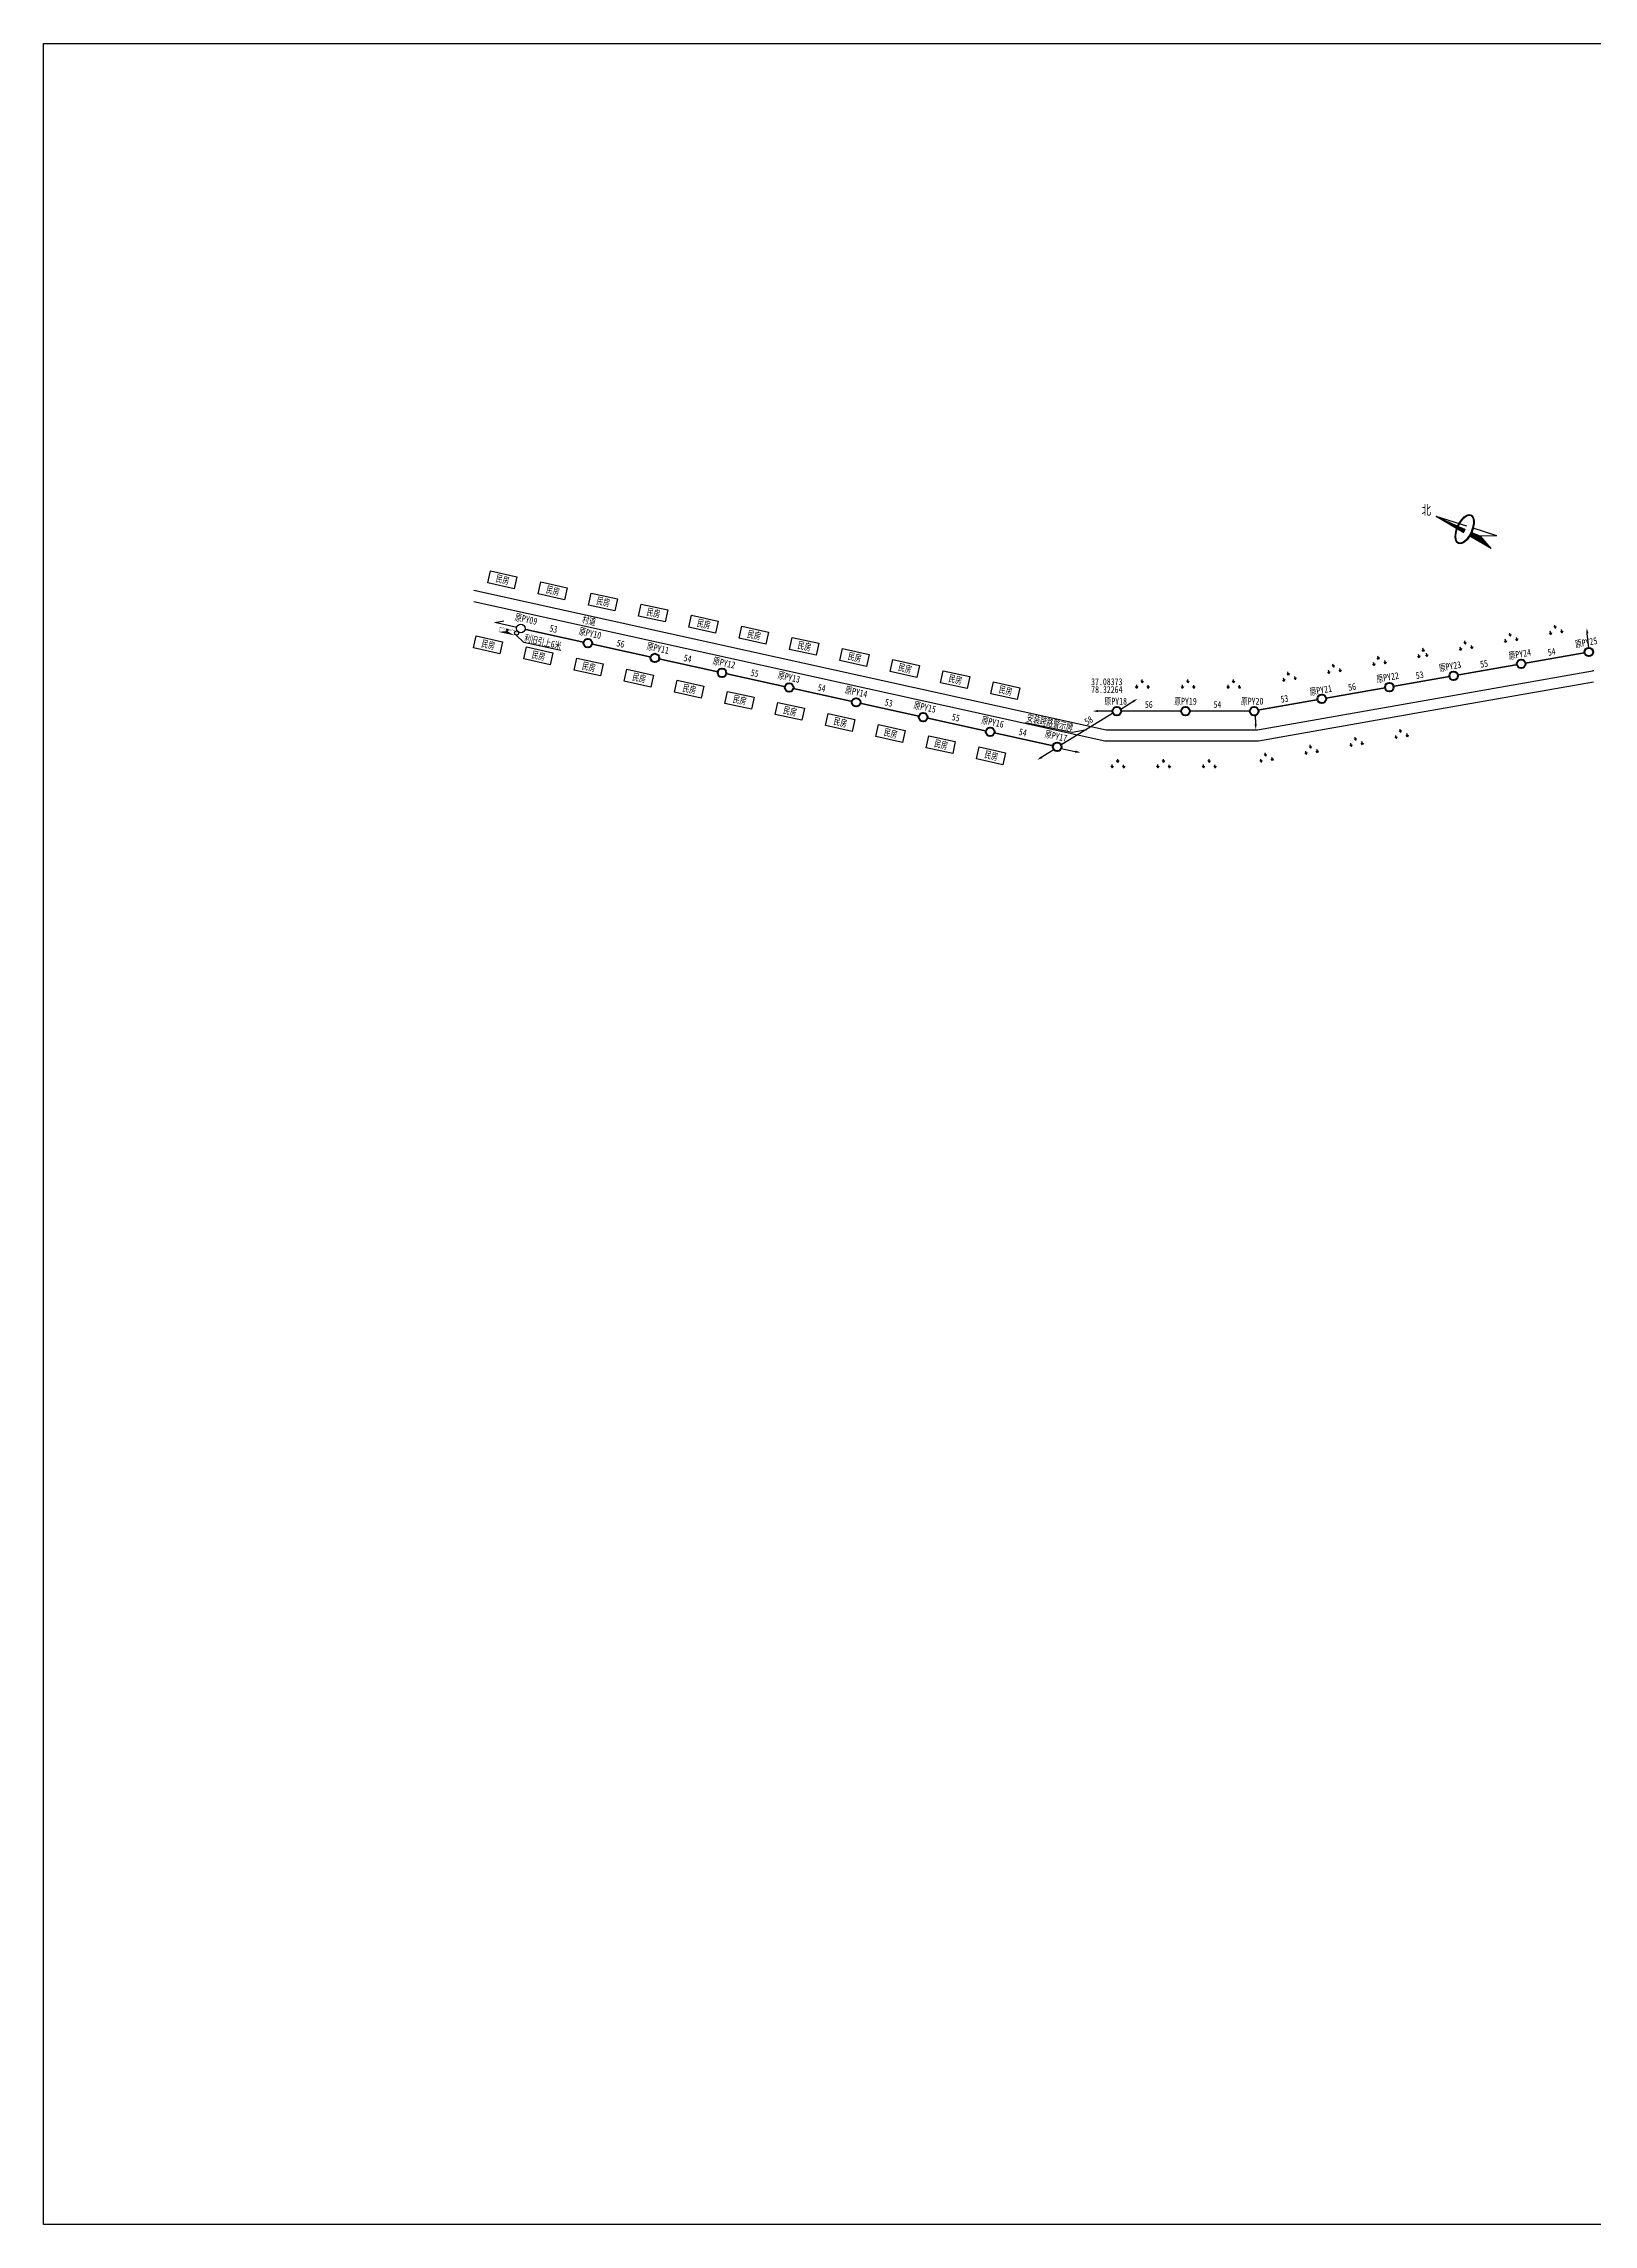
# Model space of a CAD drawing. Header units: millimetres. Extents: x 15213 to 16844, y 6052 to 6846.
# Drawn here: x 15213 to 15778, y 6052 to 6846 of the extents above; entities that cross this region are included whole.
import ezdxf
from ezdxf.enums import TextEntityAlignment as Align

# ---------------------------------------------------------------- set-up
doc = ezdxf.new("R2010")
doc.units = ezdxf.units.MM
doc.layers.add('$DXFH', color=7, linetype='Continuous')
doc.layers.add('bz2', color=6, linetype='Continuous')
doc.layers.add('图衔不得改动', color=7, linetype='Continuous', lineweight=60)
doc.styles.add('0.7宋体', font='', dxfattribs={"width": 0.7, "height": 2.5})
doc.styles.add('粗宋', font='', dxfattribs={"width": 0.75})
doc.styles.get('0.7宋体').set_extended_font_data('SimSun')
doc.styles.get('粗宋').set_extended_font_data('SimSun')

# ---------------------------------------------------------------- blocks, each defined once
blk = doc.blocks.new('$tl3')
at = {"lineweight": 30}
blk.add_hatch(color=256, dxfattribs=at).paths.add_polyline_path([(-4, -12.5), (0, 0), (-4, 12.5)])
at = {"lineweight": 30, "const_width": 0.3}
blk.add_lwpolyline([(-4, -12.5), (4, -12.5), (4, 12.5), (-4, 12.5)], close=True, dxfattribs=at)
for points in [[(4, 12.5), (-4, -12.5)], [(4, -12.5), (-4, 12.5)]]:
    blk.add_lwpolyline(points, dxfattribs=at)
blk = doc.blocks.new('A$C6BEA188B')
at = {"linetype": 'Continuous'}
for p, q in [((0, 10.24), (6.73, 7.08)), ((0, 10.24), (11.23, 9.01)), ((11.4, 9.95), (11.65, 9.69)), ((11.42, 10.03), (11.81, 10.42)), ((11.47, 10.23), (11.71, 9.98)), ((11.54, 10.51), (11.97, 10.94)), ((11.54, 10.51), (11.78, 10.27)), ((11.62, 10.79), (11.86, 10.55)), ((11.71, 11.05), (11.94, 10.82)), ((11.72, 11.04), (12.16, 11.48)), ((11.8, 11.32), (12.02, 11.09)), ((11.9, 11.57), (12.34, 12.01)), ((11.9, 11.57), (12.12, 11.35)), ((12, 11.82), (12.22, 11.6)), ((12.12, 12.06), (12.32, 11.85)), ((12.2, 12.23), (12.52, 12.54)), ((12.24, 12.29), (12.44, 12.09)), ((12.36, 12.52), (12.56, 12.32)), ((12.5, 12.73), (12.69, 12.54)), ((12.65, 12.94), (12.83, 12.75)), ((12.78, 12.81), (13.22, 13.25)), ((12.8, 13.14), (12.99, 12.95)), ((12.97, 13.33), (13.15, 13.15)), ((13.15, 13.5), (13.33, 13.32)), ((13.34, 13.67), (13.52, 13.49)), ((13.49, 13.51), (13.93, 13.96)), ((13.54, 13.81), (13.73, 13.63)), ((13.77, 13.94), (13.96, 13.75)), ((14.02, 14.04), (14.22, 13.84)), ((14.15, 13.82), (14.46, 14.13)), ((14.3, 14.12), (14.53, 13.89)), ((14.57, 13.89), (14.81, 14.13)), ((14.63, 14.14), (14.91, 13.86)), ((15.04, 14.09), (15.52, 13.6)), ((15.08, 14.04), (15.1, 14.07)), ((15.17, 13.78), (15.34, 13.96)), ((15.43, 13.69), (15.59, 13.85)), ((15.63, 13.53), (15.7, 13.6)), ((15.68, 13.8), (16.6, 12.88)), ((15.82, 13.37), (16, 13.55)), ((16, 13.2), (16.05, 13.25)), ((16.17, 13.01), (16.35, 13.19)), ((16.32, 12.81), (16.41, 12.89)), ((16.35, 12.77), (17.1, 12.02)), ((16.49, 12.63), (16.66, 12.79)), ((16.6, 12.38), (16.76, 12.54)), ((16.84, 11.92), (17.05, 12.13)), ((16.84, 11.93), (17.37, 11.4)), ((16.85, 12.28), (16.93, 12.36)), ((17.06, 11.42), (17.27, 11.64)), ((17.1, 11.32), (17.56, 10.86)), ((17.15, 11.17), (17.29, 11.3)), ((17.28, 10.79), (17.7, 10.36)), ((17.32, 10.63), (17.56, 10.86)), ((17.38, 11.04), (17.47, 11.13)), ((17.4, 10.35), (17.47, 10.42)), ((17.41, 10.3), (17.81, 9.9)), ((17.53, 9.78), (17.78, 10.03)), ((17.55, 10.15), (17.71, 10.31)), ((0, 3.82), (6.73, 7.08)), ((0, 3.82), (11.24, 5.09)), ((11.1, 7.08), (6.73, 7.08)), ((11.1, 7.42), (11.41, 7.11)), ((11.1, 7.23), (11.28, 7.41)), ((11.1, 7.07), (11.41, 6.75)), ((11.1, 6.71), (11.43, 6.38)), ((11.11, 7.6), (11.43, 7.92)), ((11.11, 7.76), (11.41, 7.46)), ((11.11, 6.34), (11.45, 6.01)), ((11.12, 6.2), (11.42, 6.5)), ((11.13, 8.09), (11.43, 7.8)), ((11.14, 5.96), (11.48, 5.62)), ((11.15, 5.87), (11.28, 6)), ((11.16, 8.42), (11.45, 8.13)), ((11.18, 5.57), (11.53, 5.22)), ((11.19, 8.74), (11.48, 8.46)), ((11.19, 8.03), (11.46, 8.3)), ((11.19, 6.62), (11.41, 6.84)), ((11.2, 8.75), (11.28, 8.83)), ((11.22, 5.23), (11.49, 5.51)), ((11.23, 5.17), (11.59, 4.8)), ((11.24, 9.05), (11.51, 8.77)), ((11.25, 9.16), (11.46, 9.36)), ((11.26, 4.92), (11.46, 5.12)), ((11.28, 9.35), (11.55, 9.09)), ((11.29, 4.75), (11.67, 4.37)), ((11.32, 9.58), (11.63, 9.89)), ((11.34, 9.65), (11.6, 9.39)), ((11.37, 8.56), (11.5, 8.7)), ((11.37, 7.15), (11.41, 7.19)), ((11.37, 5.74), (11.46, 5.83)), ((11.37, 4.33), (11.63, 4.58)), ((11.37, 4.31), (11.77, 3.92)), ((11.44, 4.04), (11.63, 4.23)), ((11.48, 3.86), (11.9, 3.43)), ((11.54, 9.09), (11.55, 9.1)), ((11.54, 4.85), (11.58, 4.88)), ((11.58, 3.48), (11.82, 3.72)), ((11.62, 3.37), (12.07, 2.91)), ((11.67, 3.21), (11.81, 3.35)), ((11.72, 3.97), (11.75, 4)), ((11.8, 2.83), (12.31, 2.31)), ((11.85, 2.68), (12.07, 2.91)), ((11.9, 3.08), (11.98, 3.17)), ((11.95, 2.43), (11.99, 2.46)), ((12.05, 2.23), (12.73, 1.54)), ((12.07, 2.2), (12.27, 2.4)), ((12.18, 1.95), (12.34, 2.11)), ((12.43, 1.85), (12.51, 1.92)), ((12.44, 1.5), (12.63, 1.7)), ((12.48, 1.44), (13.66, 0.26)), ((12.73, 1.09), (12.92, 1.28)), ((13.06, 0.72), (13.24, 0.9)), ((13.45, 0.39), (13.63, 0.57)), ((13.81, 0.46), (14.24, 0.04)), ((13.84, 0.43), (13.85, 0.44)), ((13.9, 0.14), (14.1, 0.33)), ((14.2, 0.08), (14.38, 0.27)), ((14.3, 8.68), (28.87, 7.08)), ((14.3, 8.42), (14.95, 7.77)), ((14.3, 8.07), (15.08, 7.28)), ((14.3, 7.71), (14.93, 7.08)), ((28.87, 7.08), (14.3, 7.08)), ((14.3, 5.44), (28.87, 7.08)), ((14.36, 0.27), (14.63, 0)), ((14.41, 8.66), (14.82, 8.25)), ((14.69, 7.33), (14.69, 7.33)), ((14.73, 0.26), (14.73, 0.26)), ((14.73, 0.26), (14.95, 0.03)), ((14.84, 0.02), (14.99, 0.17)), ((14.86, 8.56), (15.3, 8.12)), ((14.91, 8.17), (14.91, 8.17)), ((14.99, 8.08), (15.44, 7.64)), ((15.02, 0.31), (15.22, 0.11)), ((15.04, 7.68), (15.04, 7.68)), ((15.13, 7.59), (15.57, 7.15)), ((15.17, 7.19), (15.17, 7.19)), ((15.26, 8.52), (15.26, 8.52)), ((15.26, 7.11), (15.28, 7.08)), ((15.28, 0.41), (15.47, 0.22)), ((15.33, 0.16), (15.52, 0.34)), ((15.35, 8.43), (15.79, 7.99)), ((15.39, 8.03), (15.39, 8.03)), ((15.48, 7.94), (15.92, 7.5)), ((15.51, 0.53), (15.69, 0.35)), ((15.52, 7.55), (15.52, 7.55)), ((15.6, 8.53), (15.66, 8.48)), ((15.61, 7.46), (15.99, 7.08)), ((15.72, 0.68), (15.89, 0.5)), ((15.75, 8.39), (15.75, 8.39)), ((15.79, 0.61), (16.23, 1.05)), ((15.83, 8.3), (16.28, 7.86)), ((15.88, 7.9), (15.88, 7.9)), ((15.9, 0.84), (16.08, 0.66)), ((15.97, 7.81), (16.41, 7.37)), ((15.99, 8.49), (16.14, 8.34)), ((16.01, 7.41), (16.01, 7.41)), ((16.08, 1.02), (16.26, 0.84)), ((16.1, 7.33), (16.34, 7.08)), ((16.23, 8.25), (16.23, 8.25)), ((16.24, 1.22), (16.42, 1.03)), ((16.32, 8.17), (16.76, 7.72)), ((16.36, 7.77), (16.36, 7.77)), ((16.39, 8.45), (16.63, 8.21)), ((16.39, 1.42), (16.58, 1.23)), ((16.45, 7.68), (16.89, 7.24)), ((16.49, 1.32), (16.88, 1.7)), ((16.5, 7.28), (16.5, 7.28)), ((16.53, 1.63), (16.72, 1.44)), ((16.59, 7.19), (16.69, 7.08)), ((16.66, 1.86), (16.86, 1.66)), ((16.67, 1.85), (17.11, 2.29)), ((16.72, 8.12), (16.72, 8.12)), ((16.78, 2.09), (16.98, 1.89)), ((16.79, 8.4), (17.12, 8.08)), ((16.81, 8.03), (17.25, 7.59)), ((16.85, 7.64), (16.85, 7.64)), ((16.89, 2.33), (17.1, 2.12)), ((16.94, 7.55), (17.38, 7.11)), ((16.97, 2.5), (17.29, 2.82)), ((16.98, 7.15), (16.98, 7.15)), ((17, 2.58), (17.21, 2.36)), ((17.1, 2.83), (17.32, 2.61)), ((17.18, 3.07), (17.47, 3.35)), ((17.19, 8.36), (17.6, 7.94)), ((17.19, 3.09), (17.42, 2.87)), ((17.2, 7.99), (17.2, 7.99)), ((17.28, 3.36), (17.51, 3.13)), ((17.29, 7.9), (17.73, 7.46)), ((17.34, 7.5), (17.34, 7.5)), ((17.34, 3.58), (17.64, 3.88)), ((17.36, 3.63), (17.59, 3.4)), ((17.43, 7.41), (17.76, 7.08)), ((17.43, 3.92), (17.67, 3.67)), ((17.46, 4.05), (17.82, 4.41)), ((17.5, 4.2), (17.75, 3.95)), ((17.52, 9.84), (17.9, 9.46)), ((17.56, 4.5), (17.93, 4.87)), ((17.56, 4.5), (17.81, 4.24)), ((17.59, 9.48), (17.64, 9.54)), ((17.6, 9.4), (17.97, 9.04)), ((17.61, 4.8), (17.87, 4.53)), ((17.65, 8.25), (18.09, 7.81)), ((17.66, 8.98), (18.02, 8.63)), ((17.66, 5.1), (17.92, 4.83)), ((17.68, 8.87), (17.95, 9.14)), ((17.69, 7.86), (17.69, 7.86)), ((17.7, 5.42), (17.97, 5.14)), ((17.71, 8.58), (18.06, 8.24)), ((17.72, 8.55), (17.82, 8.65)), ((17.73, 9.27), (17.9, 9.44)), ((17.73, 5.73), (17.82, 5.82)), ((17.73, 5.74), (18.01, 5.45)), ((17.73, 5.03), (17.99, 5.29)), ((17.75, 8.19), (18.08, 7.86)), ((17.76, 6.12), (18, 6.35)), ((17.76, 6.06), (18.04, 5.77)), ((17.77, 7.89), (18.06, 8.19)), ((17.77, 7.82), (18.1, 7.49)), ((17.78, 7.56), (18, 7.77)), ((17.78, 7.77), (18.22, 7.33)), ((17.78, 6.49), (18.1, 6.81)), ((17.78, 6.4), (18.07, 6.1)), ((17.79, 7.45), (18.1, 7.13)), ((17.79, 7.21), (17.82, 7.24)), ((17.79, 7.09), (18.1, 6.78)), ((17.79, 6.74), (18.09, 6.44)), ((17.82, 7.37), (17.82, 7.37)), ((17.91, 8.39), (18.03, 8.51)), ((17.91, 7.28), (18.11, 7.08)), ((17.91, 6.97), (18.1, 7.17)), ((17.91, 5.56), (18.04, 5.69)), ((18.04, 8.21), (18.04, 8.21)), ((18.08, 7.5), (18.1, 7.52)), ((18.13, 8.12), (18.57, 7.68)), ((18.18, 7.72), (18.18, 7.72)), ((18.26, 7.64), (18.71, 7.19)), ((18.31, 7.24), (18.31, 7.24)), ((18.38, 8.23), (18.44, 8.17)), ((18.4, 7.15), (18.46, 7.08)), ((18.53, 8.08), (18.53, 8.08)), ((18.62, 7.99), (19.06, 7.55)), ((18.66, 7.59), (18.66, 7.59)), ((18.75, 7.5), (19.17, 7.08)), ((18.77, 8.19), (18.93, 8.03)), ((18.8, 7.11), (18.8, 7.11)), ((19.02, 7.94), (19.02, 7.94)), ((19.1, 7.86), (19.55, 7.41)), ((19.15, 7.46), (19.15, 7.46)), ((19.17, 8.14), (19.41, 7.9)), ((19.24, 7.37), (19.52, 7.08)), ((19.5, 7.81), (19.5, 7.81)), ((19.57, 8.1), (19.9, 7.77)), ((19.59, 7.72), (20.03, 7.28)), ((19.63, 7.33), (19.63, 7.33)), ((19.72, 7.24), (19.88, 7.08)), ((19.96, 8.06), (20.39, 7.64)), ((19.99, 7.68), (19.99, 7.68)), ((20.08, 7.59), (20.52, 7.15)), ((20.12, 7.19), (20.12, 7.19)), ((20.21, 7.11), (20.23, 7.08)), ((20.43, 7.94), (20.87, 7.5)), ((20.47, 7.55), (20.47, 7.55)), ((20.56, 7.46), (20.94, 7.08)), ((20.83, 7.9), (20.83, 7.9)), ((20.92, 7.81), (21.36, 7.37)), ((20.96, 7.41), (20.96, 7.41)), ((21.05, 7.33), (21.29, 7.08)), ((21.15, 7.93), (21.23, 7.86)), ((21.31, 7.77), (21.31, 7.77)), ((21.4, 7.68), (21.84, 7.24)), ((21.45, 7.28), (21.45, 7.28)), ((21.54, 7.19), (21.64, 7.08)), ((21.55, 7.88), (21.71, 7.72)), ((21.8, 7.64), (21.8, 7.64)), ((21.89, 7.55), (22.33, 7.11)), ((21.93, 7.15), (21.93, 7.15)), ((21.95, 7.84), (22.2, 7.59)), ((22.29, 7.5), (22.29, 7.5)), ((22.35, 7.8), (22.68, 7.46)), ((22.37, 7.41), (22.71, 7.08)), ((22.74, 7.75), (23.17, 7.33)), ((22.77, 7.37), (22.77, 7.37)), ((22.86, 7.28), (23.06, 7.08)), ((23.21, 7.64), (23.66, 7.19)), ((23.26, 7.24), (23.26, 7.24)), ((23.35, 7.15), (23.41, 7.08)), ((23.61, 7.59), (23.61, 7.59)), ((23.7, 7.5), (24.12, 7.08)), ((23.74, 7.11), (23.74, 7.11)), ((23.93, 7.62), (24.01, 7.55)), ((24.1, 7.46), (24.1, 7.46)), ((24.19, 7.37), (24.47, 7.08)), ((24.33, 7.58), (24.5, 7.41)), ((24.58, 7.33), (24.58, 7.33)), ((24.67, 7.24), (24.83, 7.08)), ((24.73, 7.54), (24.98, 7.28)), ((25.07, 7.19), (25.07, 7.19)), ((25.12, 7.49), (25.47, 7.15)), ((25.16, 7.11), (25.18, 7.08)), ((25.52, 7.45), (25.89, 7.08)), ((26, 7.33), (26.24, 7.08)), ((26.4, 7.28), (26.4, 7.28)), ((26.48, 7.19), (26.59, 7.08)), ((26.71, 7.32), (26.79, 7.24)), ((26.88, 7.15), (26.88, 7.15)), ((27.11, 7.28), (27.28, 7.11)), ((27.51, 7.23), (27.65, 7.08)), ((27.9, 7.19), (28.01, 7.08)), ((28.3, 7.15), (28.36, 7.08))]:
    blk.add_line(p, q, dxfattribs=at)
at = {"linetype": 'ByBlock'}
for p, q in [((0.04, 10.23), (0.06, 10.21)), ((0.43, 10.19), (0.63, 9.99)), ((0.83, 10.15), (1.12, 9.86)), ((1.23, 10.1), (1.61, 9.73)), ((1.65, 10.04), (2.09, 9.59)), ((2.05, 9.99), (2.05, 9.99)), ((2.42, 9.97), (2.45, 9.95)), ((2.82, 9.93), (2.93, 9.82)), ((0.72, 9.9), (0.72, 9.9)), ((1.21, 9.77), (1.21, 9.77)), ((1.3, 9.68), (1.39, 9.59)), ((1.69, 9.64), (1.69, 9.64)), ((1.78, 9.55), (2.06, 9.27)), ((2.14, 9.9), (2.58, 9.46)), ((2.18, 9.51), (2.18, 9.51)), ((2.27, 9.42), (2.71, 8.98)), ((2.53, 9.86), (2.53, 9.86)), ((2.62, 9.77), (3.06, 9.33)), ((2.67, 9.37), (2.67, 9.37)), ((2.75, 9.29), (3.2, 8.84)), ((3.02, 9.73), (3.02, 9.73)), ((3.11, 9.64), (3.55, 9.2)), ((3.15, 9.24), (3.15, 9.24)), ((3.21, 9.89), (3.42, 9.68)), ((3.24, 9.15), (3.68, 8.71)), ((3.28, 8.76), (3.28, 8.76)), ((3.37, 8.67), (3.39, 8.65)), ((3.51, 9.59), (3.51, 9.59)), ((3.59, 9.51), (4.04, 9.06)), ((3.61, 9.84), (3.9, 9.55)), ((3.64, 9.11), (3.64, 9.11)), ((3.73, 9.02), (4.17, 8.58)), ((3.77, 8.62), (3.77, 8.62)), ((3.86, 8.53), (4.06, 8.34)), ((3.99, 9.46), (3.99, 9.46)), ((4.01, 9.8), (4.39, 9.42)), ((4.08, 9.37), (4.52, 8.93)), ((4.12, 8.98), (4.12, 8.98)), ((4.21, 8.89), (4.65, 8.45)), ((4.26, 8.49), (4.26, 8.49)), ((4.35, 8.4), (4.72, 8.03)), ((4.43, 9.73), (4.88, 9.29)), ((4.48, 9.33), (4.48, 9.33)), ((4.57, 9.24), (5.01, 8.8)), ((4.61, 8.84), (4.61, 8.84)), ((4.7, 8.76), (5.14, 8.31)), ((4.74, 8.36), (4.74, 8.36)), ((4.83, 9.68), (4.83, 9.68)), ((4.83, 8.27), (5.27, 7.83)), ((4.92, 9.59), (5.36, 9.15)), ((4.96, 9.2), (4.96, 9.2)), ((5.05, 9.11), (5.49, 8.67)), ((5.1, 8.71), (5.1, 8.71)), ((5.19, 8.62), (5.63, 8.18)), ((5.2, 9.67), (5.23, 9.64)), ((5.23, 8.22), (5.23, 8.22)), ((5.32, 9.55), (5.32, 9.55)), ((5.32, 8.14), (5.76, 7.69)), ((5.36, 7.74), (5.36, 7.74)), ((5.41, 9.46), (5.85, 9.02)), ((5.45, 9.06), (5.45, 9.06)), ((5.54, 8.98), (5.98, 8.53)), ((5.58, 8.58), (5.58, 8.58)), ((5.59, 9.63), (5.72, 9.51)), ((5.67, 8.49), (6.11, 8.05)), ((5.72, 8.09), (5.72, 8.09)), ((5.8, 9.42), (5.8, 9.42)), ((5.8, 8), (6.25, 7.56)), ((5.85, 7.61), (5.85, 7.61)), ((5.89, 9.33), (6.33, 8.89)), ((5.94, 8.93), (5.94, 8.93)), ((5.94, 7.52), (6.05, 7.4)), ((5.99, 9.58), (6.2, 9.37)), ((6.02, 8.84), (6.47, 8.4)), ((6.07, 8.45), (6.07, 8.45)), ((6.16, 8.36), (6.6, 7.92)), ((6.2, 7.96), (6.2, 7.96)), ((6.29, 9.29), (6.29, 9.29)), ((6.29, 7.87), (6.73, 7.43)), ((6.33, 7.47), (6.33, 7.47)), ((6.38, 9.2), (6.82, 8.76)), ((6.39, 9.54), (6.69, 9.24)), ((6.42, 8.8), (6.42, 8.8)), ((6.42, 7.39), (6.72, 7.09)), ((6.51, 8.71), (6.95, 8.27)), ((6.56, 8.31), (6.56, 8.31)), ((6.64, 8.22), (7.09, 7.78)), ((6.69, 7.83), (6.69, 7.83)), ((6.78, 9.15), (6.78, 9.15)), ((6.78, 7.74), (7.22, 7.3)), ((6.79, 9.5), (7.17, 9.11)), ((6.82, 7.34), (6.82, 7.34)), ((6.86, 9.06), (7.31, 8.62)), ((6.91, 8.67), (6.91, 8.67)), ((6.91, 7.25), (7.08, 7.08)), ((7, 8.58), (7.44, 8.14)), ((7.04, 8.18), (7.04, 8.18)), ((7.13, 8.09), (7.57, 7.65)), ((7.17, 7.69), (7.17, 7.69)), ((7.22, 9.42), (7.66, 8.98)), ((7.26, 9.02), (7.26, 9.02)), ((7.26, 7.61), (7.7, 7.16)), ((7.31, 7.21), (7.31, 7.21)), ((7.35, 8.93), (7.79, 8.49)), ((7.39, 8.53), (7.39, 8.53)), ((7.39, 7.12), (7.43, 7.08)), ((7.48, 8.45), (7.93, 8)), ((7.53, 8.05), (7.53, 8.05)), ((7.62, 9.37), (7.62, 9.37)), ((7.62, 7.96), (8.06, 7.52)), ((7.66, 7.56), (7.66, 7.56)), ((7.7, 9.29), (8.15, 8.84)), ((7.75, 8.89), (7.75, 8.89)), ((7.75, 7.47), (8.14, 7.08)), ((7.84, 8.8), (8.28, 8.36)), ((7.88, 8.4), (7.88, 8.4)), ((7.97, 8.31), (8.41, 7.87)), ((7.98, 9.37), (8.01, 9.33)), ((8.01, 7.92), (8.01, 7.92)), ((8.1, 9.24), (8.1, 9.24)), ((8.1, 7.83), (8.54, 7.39)), ((8.15, 7.43), (8.15, 7.43)), ((8.19, 9.15), (8.63, 8.71)), ((8.23, 8.76), (8.23, 8.76)), ((8.23, 7.34), (8.49, 7.08)), ((8.32, 8.67), (8.76, 8.22)), ((8.37, 9.32), (8.5, 9.2)), ((8.37, 8.27), (8.37, 8.27)), ((8.46, 8.18), (8.9, 7.74)), ((8.5, 7.78), (8.5, 7.78)), ((8.59, 9.11), (8.59, 9.11)), ((8.59, 7.69), (9.03, 7.25)), ((8.63, 7.3), (8.63, 7.3)), ((8.68, 9.02), (9.12, 8.58)), ((8.72, 8.62), (8.72, 8.62)), ((8.72, 7.21), (8.84, 7.08)), ((8.77, 9.28), (8.99, 9.06)), ((8.81, 8.53), (9.25, 8.09)), ((8.85, 8.14), (8.85, 8.14)), ((8.94, 8.05), (9.38, 7.61)), ((8.99, 7.65), (8.99, 7.65)), ((9.07, 8.98), (9.07, 8.98)), ((9.07, 7.56), (9.52, 7.12)), ((9.12, 7.16), (9.12, 7.16)), ((9.16, 8.89), (9.6, 8.45)), ((9.17, 9.24), (9.47, 8.93)), ((9.21, 8.49), (9.21, 8.49)), ((9.3, 8.4), (9.74, 7.96)), ((9.34, 8), (9.34, 8)), ((9.43, 7.92), (9.87, 7.47)), ((9.47, 7.52), (9.47, 7.52)), ((9.56, 9.19), (9.96, 8.8)), ((9.56, 8.84), (9.56, 8.84)), ((9.56, 7.43), (9.91, 7.08)), ((9.65, 8.76), (10.09, 8.31)), ((9.69, 8.36), (9.69, 8.36)), ((9.78, 8.27), (10.22, 7.83)), ((9.83, 7.87), (9.83, 7.87)), ((9.91, 7.78), (10.36, 7.34)), ((9.96, 7.39), (9.96, 7.39)), ((10, 9.11), (10.44, 8.67)), ((10.05, 8.71), (10.05, 8.71)), ((10.05, 7.3), (10.26, 7.08)), ((10.13, 8.62), (10.58, 8.18)), ((10.18, 8.22), (10.18, 8.22)), ((10.27, 8.14), (10.71, 7.69)), ((10.31, 7.74), (10.31, 7.74)), ((10.4, 9.06), (10.4, 9.06)), ((10.4, 7.65), (10.84, 7.21)), ((10.44, 7.25), (10.44, 7.25)), ((10.49, 8.98), (10.93, 8.53)), ((10.53, 8.58), (10.53, 8.58)), ((10.53, 7.16), (10.61, 7.08)), ((10.62, 8.49), (11.06, 8.05)), ((10.67, 8.09), (10.67, 8.09)), ((10.75, 9.06), (10.8, 9.02)), ((10.75, 8), (11.1, 7.65)), ((10.8, 7.61), (10.8, 7.61)), ((10.89, 8.93), (10.89, 8.93)), ((10.89, 7.52), (11.09, 7.31)), ((10.93, 7.12), (10.93, 7.12)), ((10.97, 8.84), (11.18, 8.64)), ((11.02, 8.45), (11.02, 8.45)), ((11.11, 8.36), (11.15, 8.32)), ((11.15, 9.02), (11.22, 8.95)), ((14.36, 7.32), (14.56, 7.12))]:
    blk.add_line(p, q, dxfattribs=at)
at = {"linetype": 'Continuous'}
for major_axis, ratio in [((0, 7.07), 0.495575), ((0, 6.82), 0.46789)]:
    blk.add_ellipse((14.6, 7.07), major_axis=major_axis, ratio=ratio, dxfattribs=at)

msp = doc.modelspace()

# ---------------------------------------------------------------- linework, layer by layer
at = {"layer": '$DXFH', "linetype": 'Continuous'}
for p, q in [((15731.1, 6627.28), (15730.84, 6628.48)), ((15731.14, 6627.32), (15731.39, 6628.06)), ((15745.87, 6627.93), (15745.33, 6628.52)), ((15745.92, 6627.9), (15745.61, 6629.09)), ((15745.91, 6627.97), (15746.17, 6628.67)), ((15747.48, 6630.19), (15746.94, 6630.79)), ((15747.48, 6630.16), (15747.23, 6631.36)), ((15747.53, 6630.2), (15747.78, 6630.94)), ((15749.94, 6628.55), (15749.45, 6629.15)), ((15750, 6628.52), (15749.69, 6629.71)), ((15749.98, 6628.59), (15750.29, 6629.3)), ((15762.26, 6630.8), (15761.72, 6631.4)), ((15762.31, 6630.78), (15762, 6631.97)), ((15762.29, 6630.85), (15762.56, 6631.55)), ((15763.87, 6633.07), (15763.33, 6633.67)), ((15763.87, 6633.03), (15763.61, 6634.24)), ((15763.91, 6633.08), (15764.17, 6633.81)), ((15766.33, 6631.42), (15765.84, 6632.03)), ((15766.39, 6631.4), (15766.08, 6632.59)), ((15766.37, 6631.47), (15766.68, 6632.18)), ((15683.13, 6618.86), (15682.87, 6620.06)), ((15697.9, 6619.51), (15697.36, 6620.11)), ((15697.95, 6619.48), (15697.65, 6620.68)), ((15697.94, 6619.55), (15698.2, 6620.25)), ((15699.51, 6621.77), (15698.97, 6622.37)), ((15699.52, 6621.74), (15699.26, 6622.94)), ((15699.56, 6621.78), (15699.82, 6622.52)), ((15701.98, 6620.13), (15701.48, 6620.73)), ((15702.03, 6620.1), (15701.72, 6621.3)), ((15702.02, 6620.17), (15702.33, 6620.88)), ((15714.29, 6622.38), (15713.75, 6622.98)), ((15714.34, 6622.36), (15714.04, 6623.55)), ((15714.33, 6622.43), (15714.59, 6623.13)), ((15715.9, 6624.65), (15715.36, 6625.25)), ((15715.91, 6624.62), (15715.65, 6625.82)), ((15715.95, 6624.66), (15716.21, 6625.4)), ((15717.17, 6622.79), (15716.67, 6623.4)), ((15717.22, 6622.77), (15716.91, 6623.96)), ((15717.21, 6622.84), (15717.52, 6623.55)), ((15729.48, 6625.05), (15728.94, 6625.65)), ((15729.53, 6625.03), (15729.22, 6626.22)), ((15729.52, 6625.09), (15729.78, 6625.8)), ((15731.09, 6627.31), (15730.55, 6627.91)), ((15733.55, 6625.67), (15733.06, 6626.28)), ((15733.61, 6625.65), (15733.3, 6626.84)), ((15733.6, 6625.71), (15733.91, 6626.42)), ((15611.5, 6611.22), (15611.41, 6612.45)), ((15613.44, 6613.21), (15613.01, 6613.89)), ((15613.44, 6613.18), (15613.39, 6614.4)), ((15613.48, 6613.21), (15613.86, 6613.89)), ((15615.63, 6611.13), (15615.53, 6612.36)), ((15628.14, 6611.22), (15628.05, 6612.45)), ((15630.08, 6613.21), (15629.65, 6613.89)), ((15630.08, 6613.18), (15630.03, 6614.4)), ((15630.12, 6613.21), (15630.5, 6613.89)), ((15632.27, 6611.13), (15632.17, 6612.36)), ((15644.78, 6611.22), (15644.69, 6612.45)), ((15646.72, 6613.21), (15646.29, 6613.89)), ((15646.71, 6613.18), (15646.67, 6614.4)), ((15646.76, 6613.21), (15647.14, 6613.89)), ((15648.91, 6611.13), (15648.81, 6612.36)), ((15665.12, 6613.76), (15664.58, 6614.35)), ((15665.17, 6613.73), (15664.87, 6614.92)), ((15665.16, 6613.8), (15665.43, 6614.5)), ((15666.74, 6616.02), (15666.2, 6616.62)), ((15666.74, 6615.99), (15666.48, 6617.19)), ((15666.78, 6616.03), (15667.04, 6616.77)), ((15669.2, 6614.38), (15668.71, 6614.98)), ((15669.25, 6614.35), (15668.95, 6615.54)), ((15669.24, 6614.42), (15669.55, 6615.13)), ((15681.51, 6616.63), (15680.97, 6617.23)), ((15681.56, 6616.61), (15681.26, 6617.8)), ((15681.55, 6616.67), (15681.81, 6617.38)), ((15683.13, 6618.9), (15682.59, 6619.49)), ((15683.17, 6618.9), (15683.43, 6619.64)), ((15685.59, 6617.25), (15685.1, 6617.86)), ((15685.64, 6617.23), (15685.34, 6618.42)), ((15685.63, 6617.29), (15685.94, 6618.01)), ((15611.46, 6611.26), (15611.03, 6611.94)), ((15611.5, 6611.29), (15611.88, 6611.94)), ((15615.58, 6611.16), (15615.2, 6611.85)), ((15615.63, 6611.2), (15616.06, 6611.85)), ((15628.1, 6611.26), (15627.67, 6611.94)), ((15628.14, 6611.29), (15628.52, 6611.94)), ((15632.22, 6611.16), (15631.84, 6611.85)), ((15632.27, 6611.2), (15632.69, 6611.85)), ((15644.74, 6611.26), (15644.31, 6611.94)), ((15644.78, 6611.29), (15645.16, 6611.94)), ((15648.86, 6611.16), (15648.48, 6611.85)), ((15648.91, 6611.2), (15649.33, 6611.85)), ((15707.59, 6595.16), (15707.33, 6596.36)), ((15673.24, 6587.16), (15672.94, 6588.35)), ((15674.81, 6589.44), (15674.27, 6590.04)), ((15674.81, 6589.41), (15674.55, 6590.61)), ((15674.85, 6589.45), (15675.11, 6590.19)), ((15677.27, 6587.8), (15676.78, 6588.41)), ((15677.32, 6587.78), (15677.02, 6588.97)), ((15677.31, 6587.84), (15677.62, 6588.55)), ((15689.58, 6590.06), (15689.04, 6590.65)), ((15689.63, 6590.03), (15689.33, 6591.22)), ((15689.62, 6590.1), (15689.88, 6590.8)), ((15691.2, 6592.32), (15690.66, 6592.92)), ((15691.2, 6592.29), (15690.94, 6593.49)), ((15691.24, 6592.33), (15691.5, 6593.07)), ((15693.66, 6590.68), (15693.17, 6591.28)), ((15693.71, 6590.65), (15693.41, 6591.84)), ((15693.7, 6590.72), (15694.01, 6591.43)), ((15705.97, 6592.93), (15705.43, 6593.53)), ((15706.02, 6592.91), (15705.72, 6594.1)), ((15706.01, 6592.97), (15706.27, 6593.68)), ((15707.58, 6595.2), (15707.04, 6595.79)), ((15707.63, 6595.21), (15707.89, 6595.94)), ((15710.05, 6593.55), (15709.55, 6594.16)), ((15710.1, 6593.53), (15709.79, 6594.72)), ((15710.09, 6593.6), (15710.4, 6594.31)), ((15602.56, 6582.3), (15602.13, 6582.98)), ((15602.6, 6582.27), (15602.51, 6583.5)), ((15602.6, 6582.34), (15602.98, 6582.99)), ((15604.54, 6584.25), (15604.11, 6584.94)), ((15604.54, 6584.22), (15604.49, 6585.45)), ((15604.58, 6584.26), (15604.97, 6584.94)), ((15606.68, 6582.21), (15606.3, 6582.89)), ((15606.73, 6582.18), (15606.63, 6583.4)), ((15606.73, 6582.24), (15607.16, 6582.89)), ((15619.2, 6582.3), (15618.77, 6582.98)), ((15619.24, 6582.27), (15619.15, 6583.5)), ((15619.24, 6582.34), (15619.62, 6582.99)), ((15621.18, 6584.25), (15620.75, 6584.94)), ((15621.18, 6584.22), (15621.13, 6585.45)), ((15621.22, 6584.26), (15621.61, 6584.94)), ((15623.32, 6582.21), (15622.94, 6582.89)), ((15623.37, 6582.18), (15623.27, 6583.4)), ((15623.37, 6582.24), (15623.8, 6582.89)), ((15635.84, 6582.3), (15635.41, 6582.98)), ((15635.88, 6582.27), (15635.79, 6583.5)), ((15635.88, 6582.34), (15636.26, 6582.99)), ((15637.82, 6584.25), (15637.39, 6584.94)), ((15637.82, 6584.22), (15637.77, 6585.45)), ((15637.86, 6584.26), (15638.24, 6584.94)), ((15639.96, 6582.21), (15639.58, 6582.89)), ((15640.01, 6582.18), (15639.91, 6583.4)), ((15640.01, 6582.24), (15640.44, 6582.89)), ((15656.8, 6584.3), (15656.26, 6584.9)), ((15656.86, 6584.28), (15656.55, 6585.47)), ((15656.84, 6584.35), (15657.11, 6585.05)), ((15658.42, 6586.57), (15657.88, 6587.17)), ((15658.42, 6586.53), (15658.16, 6587.74)), ((15658.46, 6586.58), (15658.72, 6587.31)), ((15660.88, 6584.92), (15660.39, 6585.53)), ((15660.93, 6584.9), (15660.63, 6586.09)), ((15660.92, 6584.97), (15661.23, 6585.68)), ((15673.19, 6587.18), (15672.65, 6587.78)), ((15673.23, 6587.22), (15673.49, 6587.93))]:
    msp.add_line(p, q, dxfattribs=at)
at = {"color": 0}
for p, q in [((15370.09, 6646.92), (15600.3, 6596.16)), ((15370.09, 6642.83), (15599.86, 6592.16)), ((15377.63, 6635.14), (15380.91, 6635.77)), ((15385.63, 6633.38), (15377.63, 6635.14)), ((15388.23, 6627.94), (15385.43, 6630.62)), ((15401.73, 6624.96), (15388.23, 6627.94)), ((15718.9, 6607.28), (15777.36, 6617.54)), ((15718.9, 6603.22), (15777.71, 6613.54)), ((15655.4, 6596.13), (15718.9, 6607.28)), ((15570.93, 6598.84), (15587.9, 6595.23)), ((15587.9, 6595.23), (15593.19, 6596.23)), ((15655.75, 6592.13), (15718.9, 6603.22)), ((15600.51, 6592.09), (15655.23, 6592.09)), ((15600.94, 6596.09), (15654.88, 6596.09))]:
    msp.add_line(p, q, dxfattribs=at)
for p, q in [((15382.26, 6632.25), (15382.06, 6632.5)), ((15382.35, 6632.39), (15382.15, 6632.64)), ((15776.07, 6626.02), (15775.49, 6631.23)), ((15605.57, 6603.67), (15610.04, 6606.41)), ((15602.6, 6602.94), (15597.35, 6602.94)), ((15654.52, 6601.4), (15654.69, 6598.18)), ((15581.31, 6588.91), (15576.84, 6586.17)), ((15583.92, 6589.36), (15589.04, 6588.23))]:
    msp.add_line(p, q)
msp.add_lwpolyline([(15213.37, 6845.89), (16843.77, 6845.89), (16843.77, 6052.12), (15213.37, 6052.12)], close=True)
at = {"linetype": 'Continuous'}
for points in [[(15376.06, 6653.99), (15385.73, 6651.86), (15384.77, 6647.49), (15375.1, 6649.62)], [(15394.38, 6649.95), (15404.05, 6647.82), (15403.08, 6643.45), (15393.42, 6645.58)], [(15412.7, 6645.91), (15422.36, 6643.78), (15421.4, 6639.41), (15411.73, 6641.54)], [(15431.01, 6641.87), (15440.68, 6639.74), (15439.72, 6635.37), (15430.05, 6637.5)], [(15449.33, 6637.83), (15459, 6635.7), (15458.04, 6631.33), (15448.37, 6633.46)], [(15370.84, 6630.32), (15380.51, 6628.18), (15379.55, 6623.81), (15369.88, 6625.95)], [(15467.65, 6633.79), (15477.32, 6631.66), (15476.35, 6627.29), (15466.69, 6629.42)], [(15485.97, 6629.75), (15495.63, 6627.62), (15494.67, 6623.25), (15485, 6625.38)], [(15389.16, 6626.28), (15398.83, 6624.14), (15397.86, 6619.78), (15388.2, 6621.91)], [(15407.48, 6622.24), (15417.14, 6620.1), (15416.18, 6615.74), (15406.51, 6617.87)], [(15504.28, 6625.71), (15513.95, 6623.58), (15512.99, 6619.21), (15503.32, 6621.34)], [(15522.6, 6621.67), (15532.27, 6619.54), (15531.3, 6615.17), (15521.64, 6617.31)], [(15425.79, 6618.2), (15435.46, 6616.07), (15434.5, 6611.7), (15424.83, 6613.83)], [(15444.11, 6614.16), (15453.78, 6612.03), (15452.82, 6607.66), (15443.15, 6609.79)], [(15540.92, 6617.64), (15550.59, 6615.5), (15549.62, 6611.13), (15539.95, 6613.27)], [(15559.23, 6613.6), (15568.9, 6611.46), (15567.94, 6607.1), (15558.27, 6609.23)], [(15462.43, 6610.12), (15472.1, 6607.99), (15471.13, 6603.62), (15461.47, 6605.75)], [(15480.75, 6606.08), (15490.41, 6603.95), (15489.45, 6599.58), (15479.78, 6601.71)], [(15499.06, 6602.04), (15508.73, 6599.91), (15507.77, 6595.54), (15498.1, 6597.67)], [(15517.38, 6598), (15527.05, 6595.87), (15526.08, 6591.5), (15516.42, 6593.63)], [(15535.7, 6593.96), (15545.36, 6591.83), (15544.4, 6587.46), (15534.73, 6589.59)], [(15554.01, 6589.92), (15563.68, 6587.79), (15562.72, 6583.42), (15553.05, 6585.55)]]:
    msp.add_lwpolyline(points, close=True, dxfattribs=at)
at = {"color": 6, "lineweight": 30, "const_width": 0.0675}
msp.add_lwpolyline([(15384.66, 6630.55), (15385.04, 6632.31), (15379.55, 6633.52), (15379.16, 6631.76)], close=True, dxfattribs=at)
for points in [[(15385.04, 6632.31), (15379.16, 6631.76)], [(15379.55, 6633.52), (15384.66, 6630.55)]]:
    msp.add_lwpolyline(points, dxfattribs=at)
at = {"const_width": 0.0558}
msp.add_lwpolyline([(15385.65, 6631.58, 1), (15385.55, 6631.13, 1), (15385.65, 6631.58, 1)], format="xyb", dxfattribs=at)
for points in [[(15775.49, 6631.24, 0.824, 0, 0), (15775.29, 6633.13, 0, 0, 0)], [(15610.05, 6606.42, 0.824, 0, 0), (15611.67, 6607.41, 0, 0, 0)], [(15597.34, 6602.94, 0.824, 0, 0), (15595.44, 6602.94, 0, 0, 0)], [(15654.69, 6598.17, 0.824, 0, 0), (15654.78, 6596.27, 0, 0, 0)], [(15589.06, 6588.22, 0.824, 0, 0), (15590.91, 6587.81, 0, 0, 0)], [(15576.83, 6586.16, 0.824, 0, 0), (15575.21, 6585.17, 0, 0, 0)]]:
    msp.add_lwpolyline(points, format="xyseb")
for centre, radius in [((15382.2, 6632.46), 0.276), ((15385.6, 6631.36), 0.75), ((15387.16, 6633.04), 1.57)]:
    msp.add_circle(centre, radius)
at = {"color": 0}
for centre, start, end in [((15777.88, 6614.58), 90, 99.95485), ((15600.51, 6595.09), 257.56449, 270), ((15600.94, 6599.09), 257.56449, 270), ((15654.88, 6599.09), 270, 279.95485), ((15655.23, 6595.09), 270, 279.95485)]:
    msp.add_arc(centre, 3, start, end, dxfattribs=at)
for points in [[(15382.06, 6632.5), (15382.21, 6632.38), (15382.15, 6632.39)], [(15382.15, 6632.64), (15382.3, 6632.52), (15382.24, 6632.53)]]:
    msp.add_solid(points)
at = {"layer": '图衔不得改动', "color": 0, "const_width": 0.5, "flags": 128}
for points in [[(15388.7, 6632.7), (15410.04, 6627.99)], [(15413.12, 6627.32), (15434.45, 6622.61)], [(15437.53, 6621.93), (15458.87, 6617.23)], [(15728.37, 6616.07), (15749.89, 6619.85)], [(15753, 6620.39), (15774.52, 6624.17)], [(15461.94, 6616.55), (15483.28, 6611.84)], [(15704.95, 6611.96), (15718.9, 6614.41)], [(15718.9, 6614.41), (15725.27, 6615.53)], [(15486.36, 6611.16), (15507.69, 6606.46)], [(15510.77, 6605.78), (15532.11, 6601.08)], [(15655.7, 6603.32), (15677.22, 6607.09)], [(15680.33, 6607.64), (15701.85, 6611.41)], [(15535.18, 6600.4), (15556.52, 6595.69)], [(15583.88, 6590.67), (15602.76, 6602.24)], [(15605.75, 6602.94), (15627.6, 6602.94)], [(15630.75, 6602.94), (15652.6, 6602.94)], [(15559.6, 6595.01), (15580.93, 6590.31)]]:
    msp.add_lwpolyline(points, dxfattribs=at)
at = {"layer": '图衔不得改动', "color": 0}
for centre in [(15411.58, 6627.65), (15435.99, 6622.27), (15751.44, 6620.12), (15776.07, 6624.44), (15460.4, 6616.89), (15484.82, 6611.5), (15703.4, 6611.69), (15726.82, 6615.8), (15509.23, 6606.12), (15604.17, 6602.94), (15629.17, 6602.94), (15654.17, 6602.94), (15678.77, 6607.36), (15533.64, 6600.74), (15558.06, 6595.35), (15582.47, 6589.97)]:
    msp.add_circle(centre, 1.57, dxfattribs=at)

# ---------------------------------------------------------------- block references
at = {"linetype": 'Continuous', "xscale": 0.7999999999781758, "yscale": 0.7999999999883585, "zscale": 0.8, "rotation": 155.9710100465811}
msp.add_blockref('A$C6BEA188B', (15743.82, 6669.55), dxfattribs=at)
at = {"layer": 'bz2', "linetype": 'Continuous', "xscale": 0.2250484114798595, "yscale": 0.2250484114629216, "zscale": 0.2250490188598633, "rotation": 77.56449487417947}
msp.add_blockref('$tl3', (15382.1, 6632.03), dxfattribs=at)

# ---------------------------------------------------------------- texts
at = {"linetype": 'Continuous', "style": '粗宋', "width": 0.7}
msp.add_text('北', height=3.5, rotation=359.9, dxfattribs=at).set_placement((15715.18, 6674.39))
at = {"layer": '图衔不得改动', "color": 0, "style": '0.7宋体', "width": 0.7}
for s, rotation, p in [('民房', 347.56449, (15380.54, 6650.86)), ('民房', 347.56449, (15398.86, 6646.82)), ('民房', 347.56449, (15417.18, 6642.78)), ('原PY09', 347.56449, (15389.1, 6636.37)), ('村道', 347.56449, (15412.03, 6635.93)), ('民房', 347.56449, (15435.49, 6638.74)), ('民房', 347.56449, (15453.81, 6634.7)), ('民房', 347.56449, (15375.32, 6627.18)), ('利旧引上6米', 347.56449, (15395.21, 6628.19)), ('53', 347.56449, (15399.05, 6632.87)), ('原PY10', 347.56449, (15412.39, 6631.24)), ('56', 347.56449, (15423.46, 6627.48)), ('民房', 347.56449, (15472.13, 6630.66)), ('民房', 347.56449, (15490.44, 6626.62)), ('原PY25', 9.95485, (15775.07, 6627.92)), ('民房', 347.56449, (15393.64, 6623.15)), ('民房', 347.56449, (15411.95, 6619.11)), ('原PY11', 347.56449, (15437.09, 6625.79)), ('54', 347.56449, (15447.88, 6622.1)), ('原PY12', 347.56449, (15461.19, 6620.47)), ('民房', 347.56449, (15508.76, 6622.58)), ('民房', 347.56449, (15527.08, 6618.54)), ('原PY23', 9.95485, (15725.5, 6619.22)), ('55', 9.95485, (15737.88, 6620.16)), ('原PY24', 9.95485, (15750.92, 6623.68)), ('54', 9.95485, (15762.5, 6624.49)), ('民房', 347.56449, (15430.27, 6615.07)), ('民房', 347.56449, (15448.59, 6611.03)), ('55', 347.56449, (15472.29, 6616.71)), ('原PY13', 347.56449, (15484.81, 6615.26)), ('54', 347.56449, (15496.7, 6611.33)), ('民房', 347.56449, (15545.4, 6614.5)), ('民房', 347.56449, (15563.71, 6610.47)), ('原PY21', 9.95485, (15678.46, 6610.55)), ('56', 9.95485, (15689.83, 6611.73)), ('原PY22', 9.95485, (15702.79, 6615.23)), ('53', 9.95485, (15714.45, 6616.05)), ('民房', 347.56449, (15466.91, 6606.99)), ('民房', 347.56449, (15485.22, 6602.95)), ('原PY14', 347.56449, (15509.32, 6609.86)), ('53', 347.56449, (15521.12, 6605.95)), ('原PY15', 347.56449, (15534.28, 6604.35)), ('原PY18', 0, (15603.79, 6606.53)), ('56', 0, (15615.82, 6605.33)), ('原PY19', 0, (15629.19, 6606.53)), ('54', 0, (15640.82, 6605.33)), ('原PY20', 0, (15653.46, 6606.53)), ('53', 9.95485, (15665.21, 6607.41)), ('民房', 347.56449, (15503.54, 6598.91)), ('民房', 347.56449, (15521.86, 6594.87)), ('55', 347.56449, (15545.53, 6600.56)), ('原PY16', 347.56449, (15558.99, 6598.91)), ('54', 347.56449, (15569.94, 6595.18)), ('安装跨路警示牌', 347.56449, (15579.81, 6598.83)), ('58', 31.49664, (15593.9, 6599.52)), ('民房', 347.56449, (15540.18, 6590.83)), ('民房', 347.56449, (15558.49, 6586.79)), ('原PY17', 347.56449, (15582.05, 6593.82))]:
    msp.add_text(s, height=2.5, rotation=rotation, dxfattribs=at).set_placement(p, align=Align.MIDDLE)
at = {"layer": '图衔不得改动', "color": 1, "style": '0.7宋体', "width": 0.7}
for s, p in [('37.08373', (15600.52, 6613.6)), ('78.32264', (15600.53, 6610.77))]:
    msp.add_text(s, height=2.5, dxfattribs=at).set_placement(p, align=Align.MIDDLE)

doc.saveas('drawing.dxf')
